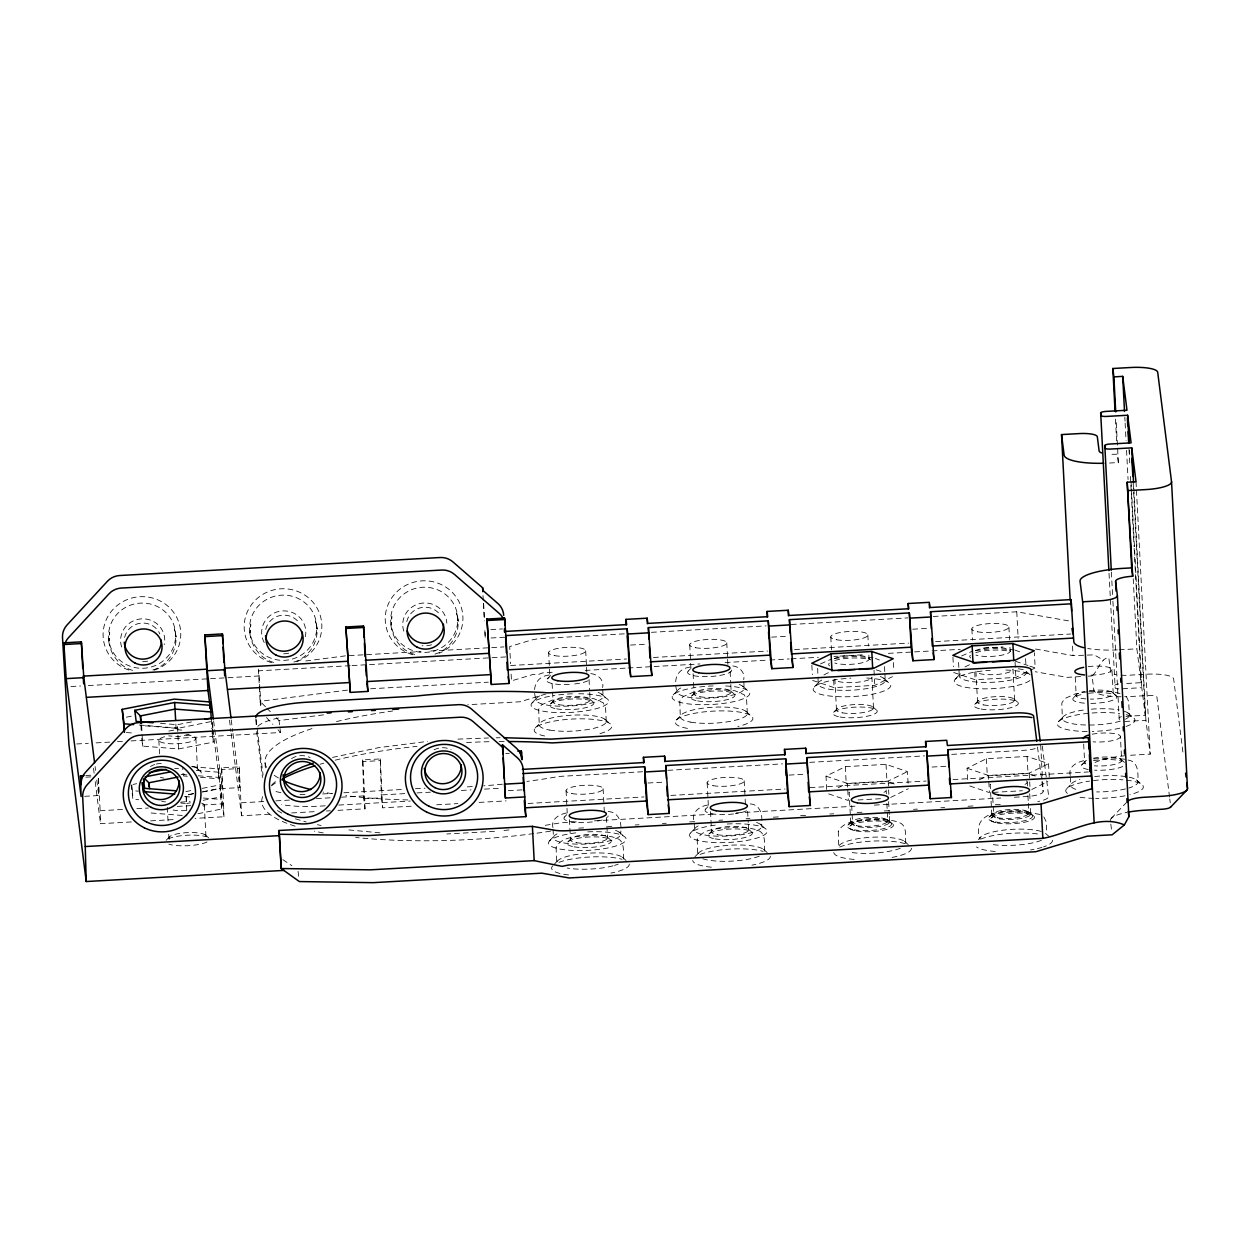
<?xml version="1.0" encoding="UTF-8"?>
<svg xmlns="http://www.w3.org/2000/svg" width="1250" height="1250" viewBox="0 0 1250 1250"><rect width="100%" height="100%" fill="white"/><g stroke="black" fill="none" stroke-linecap="round" stroke-linejoin="round"><path stroke-width="0.75" stroke-dasharray="5 3.75" d="M817.672 668.297L818.219 684.078M1121.047 696.75A35.328 8.406 -3 0 1 1093.875 690.141L1092.078 675.938C1097.656 671.625 1100.875 657.531 1108.828 657.812L1110.625 672.016A17.672 4.203 -3 0 0 1116.156 674.688M166.141 840.312L169.391 836.906M547.141 679.047L550.391 675.641A18.547 4.406 -3 0 0 549.906 676.812L548.656 652.828M532.078 702.922L536.953 697.812M550.297 704.125L553.562 700.734M535.234 728L540.125 722.891M688.203 671.109L690.375 668.844M673.141 694.984L678.031 689.891M564.562 817L566.734 814.734M549.5 840.875L554.391 835.766M691.375 696.203L694.641 692.797M676.312 720.062L681.203 714.969M567.734 842.078L570.984 838.688M553.891 864.672L557.547 860.844M814.219 687.047L819.109 681.953M705.641 809.062L707.812 806.797M690.578 832.938L695.453 827.844M708.812 834.156L712.062 830.75M694.969 856.75L698.625 852.922M833.703 712.25L836.953 708.859M955.297 679.125L960.172 674.016M847.953 825.125L851.219 821.719M849.875 826.219L853.141 822.812M974.781 704.328L978.031 700.922M1073.422 697.875L1076.672 694.469M1058.359 721.75L1063.234 716.641M989.031 817.188L992.297 813.797M990.953 818.281L994.203 814.891M978.328 839.609L980.781 837.062M1081.875 764.766L1085.125 761.359M1066.812 788.625L1071.688 783.531M1111.281 818.344L1126.312 802.641M820.516 663.906L831.156 659.188M961.594 655.969L972.234 651.25M823.922 674.891L830.359 671.719M812.656 680.438L834.078 687.641L874.797 685.359L892.5 676.641M964.984 666.953L971.422 663.781M953.734 672.5L975.141 679.719L1015.875 677.422L1028.75 671.094M1030.359 670.297L1035.172 667.922L1034.391 652.688M826.719 789.5L826.016 776.172L845.328 766.656L886.047 764.375L907.469 771.594L908.172 784.922M838.172 787.75L846.219 783.797L886.938 781.5L895.875 784.516M826.016 776.172L847.438 783.391L888.172 781.094L907.469 771.594M890.672 797.438L908.359 788.719M967.688 779.656L967.094 768.234L986.406 758.734L1027.125 756.438L1048.547 763.656L1049.234 776.984M979.25 779.828L987.297 775.859L1028.016 773.578L1036.938 776.578M967.094 768.234L988.516 775.453L1029.234 773.156L1048.547 763.656M1031.734 789.5L1047.828 781.578M152.812 669.984C167.906 665.594 178.328 649.328 175.594 633.797A33.562 32.594 -7.2 0 0 123.875 608.422A33.562 32.594 -7.2 0 0 126.797 664.812A33.562 32.594 -7.2 0 0 175.594 633.797M293.891 662.047C308.984 657.672 319.391 641.406 316.672 625.859A33.562 32.594 -7.2 0 0 264.938 600.484A33.562 32.594 -7.2 0 0 267.875 656.875A33.562 32.594 -7.2 0 0 316.672 625.859M434.969 654.109C450.063 649.734 460.469 633.469 457.75 617.922A33.562 32.594 -7.2 0 0 406.016 592.562A33.562 32.594 -7.2 0 0 408.953 648.953A33.562 32.594 -7.2 0 0 457.75 617.922M549.016 675.047C535.859 676.672 532.031 687.781 536.078 699.938M690.094 667.109C676.938 668.734 673.109 679.844 677.141 692M566.438 813C559.5 814.281 550.547 819.125 552.969 827.609M707.516 805.062C699.688 806.266 690.969 812.297 694.125 821.391M545.859 694.016L520.188 701.766L467.828 704.719M332.562 757.406L378.781 747.641L427.453 741.406M834.375 658.516L852.594 656.375L872.937 657.75M975.438 650.578L993.656 648.453L1014.016 649.828M126.375 717.172L131.938 716.078M160.547 723.375L177.438 724.703L192.016 721.844M168.844 731.078L176.141 729.656L181.812 730.094M189.25 734.5L178.297 736.656L168.688 735.891M141.734 738.391L142.703 746.109L178.578 748.953L213.25 742.156L212.562 729.062M132.969 784.422L136.672 783.703M185.875 791.594L191.359 790.516M202.297 788.359L220.531 784.781L223.938 816.75L195.016 818.375M193.609 793.531L186.312 794.969L186.75 803.531L180.984 803.078M202.719 791.75L220.969 788.156M193.266 793.844L185.969 795.281L186.734 810.234M202.375 792.062L220.625 788.469L220.531 784.781M186.75 803.531L190.406 802.828M203.172 800.313L221.406 796.734M197.984 813.688L221.688 809.031L220.625 788.469M545.25 825.328L561.422 822.703L576.969 821.828M1087.188 691.812L1075.297 693.875L1064.656 698.594L1061.812 702.984L1062.359 718.766M1093.812 758.938L1112.75 757.938L1125.531 759.328M305.797 660.953L345.688 655.828L420.937 651.594M347.469 690.094L260.094 701.312L261 708.562M276.312 717.812L279.016 720.578L324.781 714.688M494.438 831.328L446.844 833.969M504 830.438L511.656 829.734M1089.016 691.578L1111.25 691.516L1122.562 694.078M1109.531 463.031L1118.344 462.547L1116.109 419.703M490.828 629.562L502.469 628.922M491.062 637.984L504.641 637.219M624.266 633.844L542.656 638.438A17.672 4.203 -3 0 0 530.328 640.359L509.688 646.594L510.578 663.734M651.469 632.312L766.109 625.875M791.359 624.453L907.953 617.891M933.203 616.469L1016.766 611.781L1071.25 621.344M430.578 651.047L503.891 646.922M630.578 645.062L645.969 644.203M771.656 637.141L788.969 636.156M912.734 629.203L930.047 628.234M350.141 665.672L258.781 670.812L259.938 689.297M352.094 665.562L367.641 664.688M369.594 664.578L490.109 657.812M492.062 657.703L505.656 656.938M70.891 686.531L80.594 685.984M88.344 685.547L208.609 678.781M210.562 678.672L259.047 675.953M510.641 665.5L626.516 658.984M653.484 657.469L767.594 651.047M794.547 649.531L908.656 643.109M935.625 641.594L1070.906 634M552.203 672.266L542.703 672.906L537.797 674.703L533.375 674.359L511.469 680.875L510.969 671.344M585.234 670.406L626.047 668.109M627.984 668L699.875 663.953M725.141 662.547L767.891 660.141M769.828 660.031L789.266 658.938M791.203 658.828L818.406 657.297M833.953 656.422L837.844 656.203M839.781 656.094L865.047 654.672M888.359 653.359L960.25 649.328M983.562 648.016L1003 646.922M370.625 688.781L488.312 682.172M1119.234 649.797L1136.875 648.812L1141.156 682.672L1125.766 683.531M1035.453 649.016L1073.031 655.609L1094.141 654.844L1103.547 660.156M1080.578 676.578L1067.141 677.344L1035.203 671.734M1088.25 676.156L1092.078 675.938M76.672 743.969L88.312 743.312M96.078 742.875L109.672 742.109M117.438 741.672L123.266 741.344M131.031 740.922L280.516 732.516L279.016 720.578M1126.031 716.359L1145.266 715.281L1141.781 687.688L1120.625 688.875A5.297 1.266 -3 0 1 1115.172 687.922L1108.984 572.547M85.797 775.5L92.859 775.094M239.219 766.875L239.797 787.594L222.172 788.594L221.578 767.859L239.219 766.875L241.578 815.766L272.438 814.031M338.016 810.344L365.016 808.828L363.75 798.797L362.656 759.922L380.297 758.938L382.656 807.828L411.578 806.203M85.875 777.172L91.219 776.875M221.578 767.859L221.797 769.531L239.422 768.547M362.656 759.922L362.875 761.594L380.5 760.609M505.719 753.562L509.297 753.375M1124.75 721.484L1145.906 720.297L1150.188 754.156L1132.547 755.141A44.156 10.5 -3 0 0 1128.719 755.406M84.625 796.312L98.719 795.531L98.141 774.797M642.594 771.75L559.016 776.438A198.734 47.281 -3 0 1 526.906 781.422M667.875 770.328L782.562 763.875M809.781 762.344L924.469 755.891M951.688 754.375L1023.609 750.328A17.672 4.203 -3 0 0 1038.609 747.375M322.625 793.938L332.297 793.406M343.906 792.75L403.859 789.375M415.469 788.719L425.125 788.188M131.359 821.953L100.5 823.703L100.141 810.734L123.281 809.438M136.781 808.687L148.359 808.031M177.281 806.406L190.781 805.641M202.359 805L223.578 803.797L221.797 769.531M241.219 802.812L264.359 801.516M275.922 800.859L289.438 800.094M316.438 798.578L331.859 797.719M341.5 797.172L364.656 795.875L362.875 761.594M382.281 794.875L405.438 793.578M417 792.922L430.5 792.172M461.359 790.438L471.016 789.891M484.516 789.125L501.875 788.156M363.75 798.797L381.375 797.797L382.656 807.828M508.344 790.656L522.453 789.875M648 783.016L663.391 782.156M789.078 775.094L804.469 774.219M932.078 767.047L947.469 766.188M325.188 805.828L319.391 806.156A53 12.609 -3 0 1 281.516 804.594M338.734 805.062L410.281 801.047M150.641 820.875L175.719 819.469M291.719 812.938L316.797 811.531M326.438 811L330.297 810.781M436.656 804.797L457.875 803.609M479.094 802.406L506.094 800.891M528.062 803.453L643.938 796.938M670.906 795.422L785.016 789M810.047 787.594L926.094 781.062M953.047 779.547L1088.328 771.953M858.031 799.969L881.297 798.672M993.281 792.375L1022.375 790.734M594.469 820.844L714.984 814.078M736.375 812.875L856.891 806.094M874.391 805.109L1000.75 798M1014.344 797.25L1026.016 796.594A17.672 4.203 -3 0 0 1043.125 791.422L1042.422 777.922M578.688 828.156L584.531 827.828M607.891 826.516L611.781 826.297M635.141 824.984L639.031 824.766M662.391 823.453L666.297 823.234M689.656 821.922L695.484 821.594M718.859 820.281L722.75 820.062M746.109 818.734L750 818.516M773.359 817.203L779.203 816.875M800.609 815.672L806.453 815.344M829.813 814.031L833.719 813.812M857.078 812.5L862.906 812.172M884.328 810.969L890.172 810.641M913.531 809.328L917.422 809.109M940.781 807.797L944.672 807.578M968.031 806.266L973.875 805.937M995.297 804.734L1001.141 804.406M457.938 739.125L488.453 737.969M496.172 737.812L500.047 737.734M380 832.844L345.344 829.609M139.422 725.031L177.859 728.078L178.031 731.516M126.406 732.531L134.094 733.141M192.094 766.75L218.531 768.859L221.688 809.031M196.297 770.438L218.953 772.234M186.875 774.875L183.094 774.578L182.734 767.719M198.203 775.781L218.969 777.422L218.531 768.859M187.297 776.281L183.531 775.969L183.297 772.688M200.516 777.328L219.406 778.828M131.797 785.281L132.484 790.703L138.25 791.156M184.594 796.531L192.141 797.141M203.484 798.031L220.469 799.375M131.109 784.797L132.938 799.266L138.703 799.734M161.766 801.562L165.609 801.859M151.156 813L187.031 815.844M1018.297 668.766L1023.938 669.75A33.562 7.984 -3 0 0 1021.312 668.656M317.375 824.703L321.078 825.5M590.797 673.609C597.859 674.344 604.297 679.859 602.641 687.594M608.219 811.562C619.953 812.141 622.172 824.469 620.516 834.125M295.391 818.812L306.328 822.031M1015 650.094L1020.516 652.109M875.422 658.469L879.453 660.047M1128.016 760.047C1138.641 761.375 1138.297 773.719 1137.812 781.875M732.844 665.953C739.672 666.719 745.203 672.469 743.719 679.672M1040.094 814.5C1021.187 810.516 968.828 804.297 979.891 839.172A33.562 7.984 -3 0 1 1003.75 830.109A33.562 7.984 -3 0 1 1041.906 831.688M750.281 803.906C761.641 804.734 762.75 817.156 761.578 826.188M1015.547 661.312L1028.047 665.516M1029.828 666.109L1035.172 667.922M876.25 669.844L881.609 671.641M969.781 785.969L989.406 792.594L988.812 781.156M828.703 793.906L848.328 800.516L847.734 789.094M414.734 654.5C400.359 650.453 390.859 636.375 390.734 621.688M273.672 662.438C259.297 658.375 249.781 644.297 249.656 629.625M132.594 670.375C118.219 666.312 108.703 652.234 108.578 637.562M282.844 859.656L291.844 865.641M1112.453 692.469L1116 695.484M1127.969 713L1133.297 717.531M1030.234 674.906L1024.906 670.375A33.562 7.984 -3 0 1 989.422 682.375A33.562 7.984 -3 0 1 963.281 671.922M1120.891 759.344L1124.453 762.359M1136.422 779.891L1141.75 784.422M1013.797 698.906L1017.359 701.922M868.312 657.766L870.688 659.781M883.828 678.312L889.172 682.844M1029.984 812.875L1033.531 815.891M1028.062 811.781L1031.625 814.797M1045.5 833.422L1049.5 836.812M872.719 706.844L876.281 709.859M742.75 686.25L748.094 690.766M888.906 820.813L892.469 823.828M886.984 819.719L890.547 822.734M730.406 690.781L733.969 693.797M904.422 841.344L909.766 845.875M745.922 711.328L751.266 715.859M760.188 824.203L765.516 828.719M601.688 694.172L607.016 698.703M747.828 828.734L751.391 831.75M589.328 698.719L592.891 701.734M763.359 849.281L768.688 853.813M604.844 719.266L610.188 723.781M619.109 832.125L624.453 836.656M606.75 836.672L610.312 839.688M622.281 857.219L627.609 861.734M196.719 768L200.266 771.031M205.156 834.891L208.719 837.906M265.5 706.812L260.094 701.312L258.406 668.953M266.844 708.188L270.906 712.312M266.547 717.609L272.891 724.375M277.984 729.797L280.516 732.516M1126.297 696.484L1128.656 701.281L1129.375 715M1043.828 816.891L1046.188 821.703L1046.812 833.687M1182.891 752.016L1173.656 679A26.5 6.297 -3 0 0 1146.422 674.219L1128.781 675.219A17.672 4.203 -3 0 1 1119.891 675.141M1169.547 797.047L1156.922 697.125A8.828 2.094 -3 0 0 1147.844 695.531L1130.203 696.531A35.328 8.406 -3 0 1 1124.672 696.734M1169.781 798.969L1170.266 802.812M1118.344 462.547L1117.281 454.172A17.672 4.203 -3 0 1 1108.391 454.109M1112.906 601.266L1119.297 720.531A5.297 1.266 -3 0 0 1122.078 721.469M1110.812 824.125L1111.703 831.234M1042.344 746.094L1048.672 796.25A22.969 5.469 -3 0 1 1037.812 801.609M1037.516 747.031L1041.656 779.844M1041.906 781.766L1043.125 791.422M298.062 871.328L298.922 878.156M256.062 719.625L263.062 775.047M256.688 731.609L262.484 777.484M231.25 719.953L232.719 731.547M232.969 733.484L239.797 787.594M229.5 720.125L230.938 731.594M231.188 733.516L241.578 815.766M213.625 720.953L222.172 788.594M212.969 729.844L218.969 777.422M212.016 732.5L213.25 742.156M95.062 766.531L95.547 770.406M96.766 780.062L98.719 795.531M93.5 768.219L94.219 773.969M95.188 781.609L100.5 823.703M260.062 691.203L261.203 708.375M1136.016 481.719L1150.188 754.156M1133.859 488.719L1145.906 720.297M1133.219 483.703L1145.266 715.281M1129.438 450.281L1129.641 454.172M1131.047 481.406L1131.359 487.25M1131.453 489.203L1141.781 687.688M1129 449.156L1129.719 462.781M1130.422 476.391L1132.547 517.266M1132.641 519.203L1134.062 546.453M1134.172 548.391L1141.156 682.672M1124.828 417.234L1125.031 421.125M1125.125 423.078L1126.047 440.594M1126.547 450.312L1128.062 479.516M1133.234 578.75L1136.875 648.812M1115.469 419.125L1116.578 440.547M1092.172 734.219A18.547 4.406 -3 0 1 1120.422 736.453L1121.672 760.453A18.547 4.406 -3 0 1 1094.375 765.812M1111.391 572.062L1112.797 599.312M1088.125 666.641A18.547 4.406 -3 0 1 1111.969 669.578L1113.219 693.562A18.547 4.406 -3 0 1 1090.453 699.109M1083.672 744.078L1084.641 762.531M1075.234 677.188L1076.188 695.641M1072.531 646.094L1073.031 655.609M1070.266 775.375C1067.656 765.453 1079.297 761.156 1086.953 760.094A18.547 4.406 -3 0 0 1087.391 764.578M1070.359 777.078L1070.812 785.641M1040.719 745.156L1042.312 776M1025.594 658.672L1025.859 663.812M1029.234 773.156L1029.938 786.484M1029.703 793.672L1030.078 801.062M1030.469 808.438L1030.75 813.969M1027.125 756.438L1028.016 773.578M1027.234 782.047L1027.438 785.891M1027.938 795.531L1028.234 801.312M1028.328 803.25L1028.828 812.875M1016.766 611.781L1018.141 638.422M1015.078 662.203L1015.875 677.422M1014.578 700.016L1012.969 669.172A18.547 4.406 -3 0 1 997.422 674.422A18.547 4.406 -3 0 1 976.719 672.359M1008.906 626.953L1009.578 639.875M1009.969 647.25L1010.156 650.938M992.766 797.609L993.719 816.062M991.797 814.969L990.203 784.125A18.547 4.406 -3 0 0 992.953 786.172M988.516 775.453L988.719 779.266M986.406 758.734L987.297 775.859M975.938 671.25L977.547 702.094M974.75 672.094L975.141 679.719M971.875 629.031L972.453 640.109M958.578 662.438L958.844 667.578M958.938 669.281L959.297 676.141M952.938 657.266L953.438 666.781M893.406 662.531L893.812 670.141M884.516 666.594L884.781 671.734M884.875 673.453L885.234 680.297M888.172 781.094L888.859 794.422M888.625 801.609L889.297 814.531M889.391 816.375L889.688 821.906M886.047 764.375L886.938 781.5M886.156 789.969L886.359 793.828M886.859 803.469L887.766 820.813M874 670.125L874.797 685.359M873.5 707.938L871.891 677.094A18.547 4.406 -3 0 1 853.938 682.531A18.547 4.406 -3 0 1 834.859 679.188L836.469 710.031M867.844 634.891L868.406 645.953M868.891 655.188L869.078 658.875M851.688 805.531L852.641 823.984M850.734 822.891L849.125 792.047A18.547 4.406 -3 0 0 851.875 794.109M847.438 783.391L847.641 787.188M845.328 766.656L846.219 783.797M833.672 680.031L834.078 687.641M830.797 636.969L831.469 649.891M811.859 665.203L812.359 674.719M747.328 713.312L746.609 699.609L744.25 694.812L735.031 690.766L714.688 689.391L693.25 692.203L682.609 696.922L679.766 701.312L680.312 717.078M743.797 681.375L744.156 688.234M747.641 811.391L748.219 822.453M748.312 824.297L748.609 829.844M744.188 780.766L745.047 797.375M745.156 799.219L745.438 804.75M730.125 671.594L730.703 682.656M730.797 684.5L731.172 691.891M726.766 642.812L727.531 657.578M727.625 659.422L728.016 666.797M710.516 811.625L711.578 831.922M707.156 782.844L708.406 806.844M693.094 673.672L694.141 693.969M689.734 644.891L690.594 661.5M690.688 663.344L690.984 668.891M694.219 823.109L694.578 829.953M606.25 721.25L605.547 707.547L603.172 702.734L593.953 698.703L573.609 697.328L552.188 700.125L541.531 704.859L538.688 709.234L539.234 725.016M602.734 689.312L603.078 696.172M606.469 817.469L607.531 837.766M603.109 788.703L603.984 805.312M604.078 807.156L604.359 812.688M589.047 679.516L589.625 690.594M589.719 692.438L590.109 699.812M585.688 650.75L586.453 665.516M586.547 667.359L586.938 674.734M569.438 819.562L570.5 839.859M566.078 790.781L567.234 812.922M552.109 683.453L553.078 701.906M553.062 829.328L553.5 837.891M483.641 603.625L484.422 618.641M483.016 595.547L483.312 601.375M483.422 603.328L484.328 620.828M484.828 630.547L485.234 638.312L485.047 631.578M265.078 762.906L265.484 770.516M255.922 719.422L256.266 726.281M212.875 728.125L212.516 721.281L177.516 728.391L141.641 725.547L142.703 746.109M212.469 727.203L212.094 717.891M211.344 719.406L211.828 728.75M204.328 805.156L205.938 836M195.875 738.266L197.484 769.109M178.578 748.953L177.438 724.703M175.859 724.047L176.141 729.656M167.297 807.234L168.094 822.656M168.703 834.219L168.906 838.078M158.844 740.344L159.547 753.844M140.906 725.25L141.297 732.719M132.484 790.703L132.938 799.266M98.453 778.375L100.141 810.734M380.297 758.938L381.375 797.797M364.656 795.875L365.016 808.828M223.578 803.797L223.938 816.75M1110.359 820.578A35.328 8.406 -3 0 1 1127.078 812.344M197.906 769.891A22.078 5.25 -3 0 1 198.562 775.109M164.031 778.141A22.078 5.25 -3 0 1 160.391 777.266M174.672 768.641A22.078 5.25 -3 0 1 178.484 768.344M207.016 842A22.078 5.25 -3 0 1 168.844 844.141M168.172 838.922A22.078 5.25 -3 0 1 206.359 836.781M587.797 831.859A38.859 9.25 -3 0 1 622.469 843.328A38.859 9.25 -3 0 1 557.938 848.641A38.859 9.25 -3 0 1 576.109 832.828M727.188 824.016A38.859 9.25 -3 0 1 764 835.125A38.859 9.25 -3 0 1 699.375 840.797A38.859 9.25 -3 0 1 717.188 824.891M687.484 728.391A38.859 9.25 -3 0 1 687.266 714.969A38.859 9.25 -3 0 1 743.516 712.859A38.859 9.25 -3 0 1 737.828 726.5M544.625 735.984A38.859 9.25 -3 0 1 547.438 722.562A38.859 9.25 -3 0 1 602.984 720.922A38.859 9.25 -3 0 1 596.75 734.438M578.766 693.75A38.859 9.25 -3 0 1 603.016 706.375A38.859 9.25 -3 0 1 540.422 710.672A38.859 9.25 -3 0 1 554.859 695.391M558.688 694.875A38.859 9.25 -3 0 1 575.453 693.75M725.641 685.969A38.859 9.25 -3 0 1 741.797 699.359A38.859 9.25 -3 0 1 680.219 702.422A38.859 9.25 -3 0 1 695.938 687.453M699.75 686.938A38.859 9.25 -3 0 1 713.141 685.906M866.719 678.047A38.859 9.25 -3 0 1 879.781 692.422A38.859 9.25 -3 0 1 816.453 692.797A38.859 9.25 -3 0 1 850.828 678.125M1029.922 680.484A38.859 9.25 -3 0 1 985.812 688.844A38.859 9.25 -3 0 1 954.312 680.766A38.859 9.25 -3 0 1 990.234 670.297M1005.875 670.031A38.859 9.25 -3 0 1 1029.125 674.203M1052.453 840.25A38.859 9.25 -3 0 1 1043.594 846.859M1041.922 847.391A38.859 9.25 -3 0 1 1037.406 848.594M1034.062 849.312A38.859 9.25 -3 0 1 1030.516 849.953M995.281 851.484A38.859 9.25 -3 0 1 976.5 846.922M980.75 839.141A38.859 9.25 -3 0 1 1040.281 834.391M911.391 848.188A38.859 9.25 -3 0 1 889.438 857.875M854.203 859.422A38.859 9.25 -3 0 1 833.797 852.547M839.688 847.062A38.859 9.25 -3 0 1 905.609 843.875M770.312 856.109A38.859 9.25 -3 0 1 751.922 865.172M711.375 867.203A38.859 9.25 -3 0 1 692.719 860.469M700.031 854.422A38.859 9.25 -3 0 1 763.141 851.375M629.234 864.047A38.859 9.25 -3 0 1 610.844 873.094M568.578 874.953A38.859 9.25 -3 0 1 552.672 865.953M558.953 862.359A38.859 9.25 -3 0 1 622.062 859.312M1126.438 780.188A38.859 9.25 -3 0 1 1129.906 794.672M1124.984 795.781A38.859 9.25 -3 0 1 1095.656 798.359M1093.703 798.328A38.859 9.25 -3 0 1 1077.969 796.953M1067.406 793.391A38.859 9.25 -3 0 1 1089.594 781.094M1093.422 780.578A38.859 9.25 -3 0 1 1122.969 779.844M1126.203 714.688A38.859 9.25 -3 0 1 1126.062 726.438M1119.875 728.172A38.859 9.25 -3 0 1 1092.219 731.422M1087.219 731.469A38.859 9.25 -3 0 1 1061.031 719.781A38.859 9.25 -3 0 1 1119.641 713.5M550.578 831.141A204.031 48.547 -3 0 1 535.672 833.344M533.781 833.594A204.031 48.547 -3 0 1 355.656 837.484M323.266 832.938A204.031 48.547 -3 0 1 314.359 831.172M295.125 826.172A204.031 48.547 -3 0 1 262.766 796.266M271.469 785.844A204.031 48.547 -3 0 1 277.906 781.391M320.109 764.234A204.031 48.547 -3 0 1 323.766 763.188M335.203 760.188A204.031 48.547 -3 0 1 416.984 746.328M466.531 742.5A204.031 48.547 -3 0 1 491.531 741.672M499.156 741.562A204.031 48.547 -3 0 1 504.828 741.531M885.672 791.141A18.547 4.406 -3 0 1 883.953 792.312M1026.453 780.938A18.547 4.406 -3 0 1 1025.031 784.375M1114.859 685.406A5.297 1.266 -3 0 1 1118.625 683.984M1117.328 649.891A44.156 10.5 -3 0 1 1087.688 648.484M1095.031 762.516A44.156 10.5 -3 0 1 1126.812 755.562M1118.984 718.016A5.297 1.266 -3 0 1 1121.484 716.781M1120.422 736.453A18.547 4.406 -3 0 1 1093.125 741.828M1111.969 669.578A18.547 4.406 -3 0 1 1089.203 675.125M502.391 784.203A198.734 47.281 -3 0 1 483.609 785.812M472.328 786.578A198.734 47.281 -3 0 1 464.781 787M305.016 794.5A53 12.609 -3 0 1 299.328 794.375M280.891 792.594A53 12.609 -3 0 1 273.672 790.938M186.141 734.984A18.547 4.406 -3 0 1 191.906 741.328A18.547 4.406 -3 0 1 163.531 742.922A18.547 4.406 -3 0 1 167.625 736.031M201.578 803.094A18.547 4.406 -3 0 1 202.125 807.484M186.375 810.578A18.547 4.406 -3 0 1 173.109 810.031M180.484 802.219A18.547 4.406 -3 0 1 190.078 801.688M184.297 774.125A18.547 4.406 -3 0 1 181.125 774.422M191.672 766.312A18.547 4.406 -3 0 1 197 770.281M169.672 839.172A18.547 4.406 -3 0 1 186.859 832.641A18.547 4.406 -3 0 1 205.453 837.156M124.641 637.453A18.547 18.016 -7.2 0 1 159.859 633.984M150.453 766.516A18.547 18.016 -7.2 0 1 154.828 764.469M156.375 764.031A18.547 18.016 -7.2 0 1 164.406 763.922M121.672 647.016A22.078 21.438 -7.2 0 1 141.562 618.859A22.078 21.438 -7.2 0 1 164.25 644.625M147.594 661.156A22.078 21.438 -7.2 0 1 139.938 661.578M431.594 644.781A22.078 21.438 -7.2 0 1 422.078 645.719M403.812 631.156A22.078 21.438 -7.2 0 1 420.844 603.344A22.078 21.438 -7.2 0 1 446.859 623.172M264.234 642.516A22.078 21.438 -7.2 0 1 280.703 611.109A22.078 21.438 -7.2 0 1 305.328 636.688M288.672 653.219A22.078 21.438 -7.2 0 1 281.016 653.641M265.719 629.531A18.547 18.016 -7.2 0 1 299.422 623.281M291.531 758.578A18.547 18.016 -7.2 0 1 310.047 757.531M433.984 749.844A18.547 18.016 -7.2 0 1 451.109 749.609M406.797 621.594A18.547 18.016 -7.2 0 1 440.484 615.344M128.891 670.078A38.859 37.734 -7.2 0 1 110.953 611.859A38.859 37.734 -7.2 0 1 173.594 612.328A38.859 37.734 -7.2 0 1 153.859 670.266M271.594 662.656A38.859 37.734 -7.2 0 1 251.359 604.828A38.859 37.734 -7.2 0 1 314.344 603.953A38.859 37.734 -7.2 0 1 294.938 662.328M412.656 654.734A38.859 37.734 -7.2 0 1 391.781 597.797A38.859 37.734 -7.2 0 1 454.031 594.297A38.859 37.734 -7.2 0 1 439.188 653.234M588.016 680.75A22.078 5.25 -3 0 1 571.172 684.297M569.266 684.422A22.078 5.25 -3 0 1 549.172 677.656M602.078 819.969A22.078 5.25 -3 0 1 597.625 821.062M592.375 821.891A22.078 5.25 -3 0 1 568.938 821.328A22.078 5.25 -3 0 1 566.609 815.609M608.062 815.922A22.078 5.25 -3 0 1 607.484 817.313M746.516 810.766A22.078 5.25 -3 0 1 735.25 813.719M733.438 813.953A22.078 5.25 -3 0 1 710.016 813.391A22.078 5.25 -3 0 1 707.688 807.687M970.703 657.953A22.078 5.25 -3 0 1 970.359 655.25M975.766 652.594A22.078 5.25 -3 0 1 1010.578 651.719M829.625 665.891A22.078 5.25 -3 0 1 829.281 663.188M834.688 660.516A22.078 5.25 -3 0 1 869.5 659.656M731.719 670.031A22.078 5.25 -3 0 1 704.609 676.641A22.078 5.25 -3 0 1 690.25 669.734M1122.75 766.453A22.078 5.25 -3 0 1 1094.609 770.172M1088.219 769.484A22.078 5.25 -3 0 1 1087.281 762.094M1093.406 760.703A22.078 5.25 -3 0 1 1122.094 761.234M1088.547 693.297A22.078 5.25 -3 0 1 1116.922 696.797A22.078 5.25 -3 0 1 1089.812 703.391M1084.438 703.172A22.078 5.25 -3 0 1 1083.297 694.125M834.25 658.625A18.547 4.406 -3 0 1 862.047 655.875A18.547 4.406 -3 0 1 862.891 662.609A18.547 4.406 -3 0 1 834.812 663.016M975.328 650.688A18.547 4.406 -3 0 1 1003.125 647.953A18.547 4.406 -3 0 1 1003.969 654.672A18.547 4.406 -3 0 1 975.891 655.078M1093.422 758.203A18.547 4.406 -3 0 1 1121.672 760.453M1089.375 690.625A18.547 4.406 -3 0 1 1113.219 693.562M1085.922 698.922A18.547 4.406 -3 0 1 1084.969 691.328M618.203 864.094A33.562 7.984 -3 0 1 614.578 865.375M613.031 865.812A33.562 7.984 -3 0 1 567.188 868.031M615.516 830.406A33.562 7.984 -3 0 1 588.016 843.953A33.562 7.984 -3 0 1 557.484 833.672M759.281 856.172A33.562 7.984 -3 0 1 702.734 858.75M756.594 822.469A33.562 7.984 -3 0 1 729.078 836.016A33.562 7.984 -3 0 1 698.562 825.734M900.344 848.234A33.562 7.984 -3 0 1 849.344 852.172M1041.422 840.297A33.562 7.984 -3 0 1 990.422 844.234M880.234 676.578A33.562 7.984 -3 0 1 852.734 690.125A33.562 7.984 -3 0 1 822.203 679.844M739.172 684.516A33.562 7.984 -3 0 1 711.656 698.062A33.562 7.984 -3 0 1 681.141 687.781M598.094 692.453A33.562 7.984 -3 0 1 570.578 706A33.562 7.984 -3 0 1 540.062 695.719M1129.328 777.219A33.562 7.984 -3 0 1 1128.719 788.047M1125.5 788.922A33.562 7.984 -3 0 1 1096.609 791.922M1075.797 789.359A33.562 7.984 -3 0 1 1079.906 779.484M1094.672 776.578A33.562 7.984 -3 0 1 1127.297 776.812M1124.375 711.281A33.562 7.984 -3 0 1 1125.375 719.219M1120.266 721.156A33.562 7.984 -3 0 1 1067.344 722.484A33.562 7.984 -3 0 1 1086.219 709.688M1091.375 709.172A33.562 7.984 -3 0 1 1118.844 709.922M407.812 799.922A198.734 47.281 -3 0 1 345.828 795.641M332.234 793.703A198.734 47.281 -3 0 1 323.094 792.094M278.422 777.938A198.734 47.281 -3 0 1 273.953 775.109M266.594 767.406A198.734 47.281 -3 0 1 313.781 728M336.469 721.594A198.734 47.281 -3 0 1 392.656 711M257.844 726.359A53 12.609 -3 0 1 281.531 717.359M281.812 813.078A201.328 47.906 -3 0 1 274.734 808.594M271.75 785.016A201.328 47.906 -3 0 1 277.344 780.016M109.219 638.234L109 640.906L109.703 632.406L109.219 638.234M250.281 630.312L250.078 632.969L250.781 624.484L250.281 630.312M391.359 622.375L391.156 625.031L391.859 616.547L391.359 622.375M556.109 847.188L556.672 862.969A33.562 7.984 -3 0 1 589.172 853.141A33.562 7.984 -3 0 1 623.688 859.203C622.812 852.188 625.531 841.406 616.875 838.297C608.641 835.266 599.703 835.172 591.031 835.281C579.594 837 562.453 835.234 556.109 847.188M697.188 839.266L697.75 855.031A33.562 7.984 -3 0 1 730.25 845.219A33.562 7.984 -3 0 1 764.75 851.266C763.875 844.266 766.594 833.469 757.953 830.359C749.703 827.328 740.781 827.234 732.109 827.344C720.672 829.078 703.531 827.312 697.188 839.266M838.266 831.328L838.812 847.109A33.562 7.984 -3 0 1 871.312 837.281A33.562 7.984 -3 0 1 905.828 843.344C904.953 836.328 907.672 825.547 899.016 822.422C890.781 819.391 881.859 819.297 873.188 819.422C861.75 821.141 844.609 819.375 838.266 831.328M457.266 616.156L456.578 612.906L458.172 621.266L457.266 616.156M316.188 624.094L315.516 620.844L317.094 629.203L316.188 624.094M175.109 632.016L174.438 628.766L176.016 637.141L175.109 632.016M854.297 829.859A22.078 5.25 -3 0 0 890.891 825.438A22.078 5.25 -3 0 0 863.078 820.547A22.078 5.25 -3 0 0 854.297 829.859M995.375 821.922A22.078 5.25 -3 0 0 1031.953 817.5A22.078 5.25 -3 0 0 1004.156 812.625A22.078 5.25 -3 0 0 995.375 821.922M840.047 716.984A22.078 5.25 -3 0 0 876.625 712.562A22.078 5.25 -3 0 0 848.828 707.688A22.078 5.25 -3 0 0 840.047 716.984M981.125 709.047A22.078 5.25 -3 0 0 1017.703 704.641A22.078 5.25 -3 0 0 989.891 699.75A22.078 5.25 -3 0 0 981.125 709.047M856.547 825.688A18.547 4.406 -3 0 0 887.266 821.984A18.547 4.406 -3 0 0 863.922 817.891A18.547 4.406 -3 0 0 856.547 825.688M571.891 793.578A18.547 4.406 -3 0 0 602.625 789.875A18.547 4.406 -3 0 0 579.266 785.766A18.547 4.406 -3 0 0 571.891 793.578M712.969 785.656A18.547 4.406 -3 0 0 743.703 781.938A18.547 4.406 -3 0 0 720.344 777.844A18.547 4.406 -3 0 0 712.969 785.656M554.469 655.625A18.547 4.406 -3 0 0 585.203 651.922A18.547 4.406 -3 0 0 561.844 647.812A18.547 4.406 -3 0 0 554.469 655.625M695.547 647.703A18.547 4.406 -3 0 0 726.281 643.984A18.547 4.406 -3 0 0 702.922 639.891A18.547 4.406 -3 0 0 695.547 647.703M836.625 639.766A18.547 4.406 -3 0 0 867.344 636.062A18.547 4.406 -3 0 0 843.984 631.953A18.547 4.406 -3 0 0 836.625 639.766M977.688 631.828A18.547 4.406 -3 0 0 1008.422 628.125A18.547 4.406 -3 0 0 985.063 624.016A18.547 4.406 -3 0 0 977.688 631.828M574.078 846.812A22.078 5.25 -3 0 0 610.656 842.391A22.078 5.25 -3 0 0 582.844 837.516A22.078 5.25 -3 0 0 574.078 846.812M715.156 838.875A22.078 5.25 -3 0 0 751.734 834.469A22.078 5.25 -3 0 0 723.922 829.578A22.078 5.25 -3 0 0 715.156 838.875M856.219 830.953A22.078 5.25 -3 0 0 892.812 826.531A22.078 5.25 -3 0 0 865 821.656A22.078 5.25 -3 0 0 856.219 830.953M997.297 823.016A22.078 5.25 -3 0 0 1033.875 818.594A22.078 5.25 -3 0 0 1006.078 813.719A22.078 5.25 -3 0 0 997.297 823.016M697.719 700.922A22.078 5.25 -3 0 0 734.297 696.516A22.078 5.25 -3 0 0 706.5 691.625A22.078 5.25 -3 0 0 697.719 700.922M556.641 708.859A22.078 5.25 -3 0 0 593.234 704.438A22.078 5.25 -3 0 0 565.422 699.562A22.078 5.25 -3 0 0 556.641 708.859M576.312 842.656A18.547 4.406 -3 0 0 607.047 838.937A18.547 4.406 -3 0 0 583.688 834.844A18.547 4.406 -3 0 0 576.312 842.656M717.391 834.719A18.547 4.406 -3 0 0 748.125 831.016A18.547 4.406 -3 0 0 724.766 826.906A18.547 4.406 -3 0 0 717.391 834.719M858.469 826.781A18.547 4.406 -3 0 0 889.188 823.078A18.547 4.406 -3 0 0 865.844 818.984A18.547 4.406 -3 0 0 858.469 826.781M999.531 818.859A18.547 4.406 -3 0 0 1030.266 815.141A18.547 4.406 -3 0 0 1006.906 811.047A18.547 4.406 -3 0 0 999.531 818.859M558.891 704.703A18.547 4.406 -3 0 0 589.609 700.984A18.547 4.406 -3 0 0 566.266 696.891A18.547 4.406 -3 0 0 558.891 704.703M699.969 696.766A18.547 4.406 -3 0 0 730.688 693.062A18.547 4.406 -3 0 0 707.328 688.953A18.547 4.406 -3 0 0 699.969 696.766M690.844 722.156A33.562 7.984 -3 0 0 746.438 715.438A33.562 7.984 -3 0 0 704.188 708.016A33.562 7.984 -3 0 0 690.844 722.156M549.766 730.078A33.562 7.984 -3 0 0 605.375 723.375A33.562 7.984 -3 0 0 563.109 715.953A33.562 7.984 -3 0 0 549.766 730.078M842.281 712.828A18.547 4.406 -3 0 0 873.016 709.109A18.547 4.406 -3 0 0 849.656 705.016A18.547 4.406 -3 0 0 842.281 712.828M983.359 704.891A18.547 4.406 -3 0 0 1014.094 701.188A18.547 4.406 -3 0 0 990.734 697.078A18.547 4.406 -3 0 0 983.359 704.891M997.625 817.766A18.547 4.406 -3 0 0 1028.344 814.047A18.547 4.406 -3 0 0 1004.984 809.953A18.547 4.406 -3 0 0 997.625 817.766"/><path stroke-width="1.5" d="M1127.562 801.328A17.672 4.203 -3 0 1 1144.203 797.281L1161.844 796.281A26.5 6.297 -3 0 0 1187.5 788.531L1171.547 481.828L1157.703 372.297A26.5 6.297 -3 0 0 1130.469 367.516L1112.828 368.5L1113.891 376.875L1122.703 376.375L1126.984 410.234L1105.812 411.422A5.297 1.266 -3 0 0 1100.688 412.969L1101 415.484A5.297 1.266 -3 0 0 1106.453 416.438L1127.609 415.25L1131.094 442.844L1109.938 444.031A5.297 1.266 -3 0 0 1104.797 445.578L1105.125 448.094A5.297 1.266 -3 0 0 1110.562 449.047L1131.734 447.859L1136.016 481.719L1127.188 482.219L1132.703 576.25A17.672 4.203 -3 0 0 1115.594 581.422L1117.391 595.625L1128.891 816.656L1124.359 824.922L1112.156 834.797L1087.219 836.188L1035.891 851.703L569.094 877.953L541.844 873.172L373.125 882.656L299.344 881.563L281.219 868.531L278.953 830.5L525.844 816.625L523.188 769.594A17.672 17.156 -7.2 0 0 517.391 757.781L502.438 744.75L502.922 754.125M1170.531 807.219L1186.797 790.203M283.547 776.141L302.859 766.781L313.203 763.172M831.062 653.797L811.766 663.297L833.188 670.516L873.906 668.219L893.219 658.719L871.797 651.5L831.062 653.797L831.969 670.922M972.141 645.859L952.844 655.359L974.25 662.578L1014.984 660.297L1034.281 650.781L1012.875 643.578L972.141 645.859L973.031 663L986.609 662.234M278.953 830.5L279.438 834.266L368.391 835.578L532.391 826.359L554.312 830.203A17.672 4.203 -3 0 0 566.938 830.734L1041.047 804.078L1092.375 788.562L1088.484 737.562L947.406 745.5L946.75 740.281L925.578 741.469L925.734 747.016M279.438 834.266L281.219 868.531L370.172 869.844L534.172 860.625L562 866.359L568.719 865L1042.844 838.344C1068.641 833.984 1097.844 813.344 1124.359 824.922M124.484 732.391L122.203 709.344L174.203 699.125L210.078 701.969L211.344 719.406M153.047 722.766L136.172 721.438L134.766 710.328L174.625 702.5L210.5 705.344M204.797 719.328L212.094 717.891M149.234 772.578L165.938 769.297M145.109 776.844L169.781 772M178.047 777.047L148.859 782.781L144.344 778.328M1070.141 599.938L1061.531 434.578L1079.172 433.594A17.672 4.203 -3 0 1 1097.328 436.781L1099.125 450.984A17.672 4.203 -3 0 0 1101.75 452.953M1128.25 490.578L1145.875 489.578A26.5 6.297 -3 0 0 1171.547 481.828M1132.703 576.25L1131.656 567.891L1122.828 568.375A44.156 10.5 -3 0 0 1080.062 581.312L1082.656 601.797L1094.156 822.828M64.141 647.516A17.672 17.156 -7.2 0 0 64.078 649.953L63.719 642.859L81.344 641.859L83.828 677.641L94.578 762.672M210.078 701.969L210.438 708.828L207.984 690.5L204.797 634.922L222.422 633.938L224.906 669.703L231.016 718.016M345.859 627L363.5 626L363.688 627.469L367.938 691.406L350.312 692.406L345.859 627L350.312 692.406M486.938 619.062L504.578 618.062L504.75 619.531L509.016 683.469L491.375 684.469L486.938 619.062L491.375 684.469M346.047 628.453L363.688 627.469M487.125 620.531L504.75 619.531M63.719 642.859L63.922 644.531L81.562 643.531M204.797 634.922L205 636.594L222.641 635.609M626.156 624.922L626 619.375L647.172 618.188L647.828 623.406L767.734 616.672L767.078 611.438L788.234 610.25L788.906 615.484L908.812 608.734L908.156 603.516L929.312 602.328L929.969 607.547L1071.047 599.609L1073.828 641.828A44.156 10.5 -3 0 0 1083.75 647.672M504.984 631.438L626.672 624.594L626 619.375M1082.656 601.797L1100.281 600.797A17.672 4.203 -3 0 0 1117.391 595.625M505.516 635.625L627.188 628.781L630.688 676.641L651.859 675.453L648.359 627.594L768.266 620.844L771.766 668.703L792.922 667.516L789.422 619.656L909.344 612.922L912.844 660.766L934 659.578L930.5 611.734L1071.578 603.797M627.859 634L649.016 632.812M768.922 626.078L790.094 624.891M910 618.141L931.156 616.953M206.578 669.188L83.125 676.125L83.656 683.891M224.203 668.203L347.641 661.266M365.281 660.266L488.719 653.328M63.922 644.531L66.203 678.625L83.828 677.641M205 636.594L207.266 670.703L224.906 669.703M630.688 676.641L628.969 663.047L507.297 669.891L506.906 662.281M650.141 661.859L770.047 655.125L771.766 668.703M791.219 653.922L911.125 647.188L912.844 660.766M1073.359 638.062L932.281 646L931.891 638.375M86.484 697.344L207.984 690.5M227.562 689.406L349.062 682.578M366.703 681.578L490.141 674.641M837.781 670.594L855.234 669.625M859.109 669.406L872.688 668.641L871.797 651.5M992.422 661.906L1009.875 660.922M327.109 713.094L330.984 712.891M348.391 711.906L352.25 711.688M371.594 710.594L375.453 710.375M392.859 709.406L398.672 709.078M66.203 678.625L81.094 796.516L80.516 775.797L84.031 775.594M517.844 751.203L521.359 751L521.953 759.781A17.672 17.156 -7.2 0 0 516.156 747.953L471.422 708.984A17.672 17.156 -7.2 0 0 458.703 704.656L138.25 722.672A17.672 17.156 -7.2 0 0 126.047 728.391L85.625 772.156A17.672 17.156 -7.2 0 0 81.094 784.562L80.516 775.797M80.719 777.469L82.297 777.375M520 752.766L521.578 752.672M643.594 762.875L643.438 757.328L664.594 756.141L665.25 761.359L785.172 754.625L784.5 749.391L805.672 748.203L806.328 753.438L926.234 746.688L925.578 741.469M522.422 769.391L644.094 762.547L643.438 757.328M522.938 773.578L644.625 766.734L648.125 814.594L669.281 813.406L665.781 765.547L785.688 758.797L789.188 806.656L810.359 805.469L806.859 757.609L926.766 750.875L930.266 798.719L951.437 797.531L947.937 749.688L1089 741.75M645.281 771.953L666.438 770.766M786.359 764.031L807.516 762.844M927.422 756.094L948.594 754.906M523.891 783.062L504.484 784.156L505.406 798.016L524.812 796.922M524.328 800.234L524.734 807.844L646.406 801L648.125 814.594M667.562 799.812L787.484 793.078L789.188 806.656M930.266 798.719L928.547 785.141L808.641 791.875L808.141 782.359M1090.781 776.016L949.719 783.953L949.422 778.234M284.25 870.391L86.234 881.531L85.25 846.547L279.219 835.641M503.891 737.719L550.859 739.094L1015.453 712.984A17.672 4.203 -3 0 1 1033.609 716.172L1036.781 741.25M210.953 711.938L175.078 709.094L140.422 715.906L134.766 710.328M122.203 709.344L124.047 723.812L133.656 724.578M176.5 790.844L144.625 788.328L143.453 779.062M144.016 791.625L174.781 794.062M503.703 615.344A17.672 17.156 -7.2 0 0 497.906 603.516L482.953 590.484L482.609 587.766L452.844 561.828A17.672 17.156 -7.2 0 0 440.109 557.516L119.656 575.531A17.672 17.156 -7.2 0 0 107.453 581.25L67.031 625A17.672 17.156 -7.2 0 0 62.5 637.406L68.906 744.406L86.234 881.531M505.406 798.016L502.781 747.469L473.016 721.516A17.672 17.156 -7.2 0 0 460.281 717.203L139.844 735.219A17.672 17.156 -7.2 0 0 127.625 740.938L87.203 784.703A17.672 17.156 -7.2 0 0 82.672 797.109L85.25 846.547M1185.562 773.156L1186.047 777M1186.766 782.766L1187.5 788.531M1128.219 811.328L1128.891 816.656M1061.531 434.578L1064.125 455.062A44.156 10.5 -3 0 0 1103.766 463.266M1072.156 628.516L1072.828 633.891L1072.531 628.172M1089.781 768.078L1090.266 771.844L1089.375 754.703M1040.219 741.297L1031.203 669.906A17.672 4.203 -3 0 0 1013.047 666.719L548.453 692.844A198.734 47.281 -3 0 0 415.453 696.109L307.141 702.188A53 12.609 -3 0 0 255.828 717.703M933.141 652.797L934 659.578M950.578 790.75L951.437 797.531M791.859 659.016L792.922 667.516M809.281 796.969L810.359 805.469M650.562 665.25L651.859 675.453M668.203 804.906L669.281 813.406M508.156 676.688L509.016 683.469M524.734 807.844L525.844 816.625M502.438 744.75L502.781 747.469M366.906 683.219L367.938 691.406M207.266 670.703L213.375 719.016M141.391 723.625L140.422 715.906L140.812 723.375M149.594 788.578L148.859 782.781L149.062 786.531M174.625 702.5L175.656 720.312M365.672 666.078L366.312 675.766M224.328 670.141L224.719 675.953M1131.734 447.859L1133.547 482.891M1131.906 458.406L1132.812 475.922M1127.609 415.25L1129.031 442.5M1127.391 418.016L1127.781 425.797M1128.094 431.641L1128.703 443.313M1122.703 376.375L1124.516 411.406M1127.188 482.219L1131.656 567.891M1113.891 376.875L1115.703 411.922M1112.828 368.5L1115.062 411.344M1115.594 581.422L1116.109 591.109M1116.906 606.625L1117.109 610.5M1118.125 629.891L1118.328 633.766M1119.328 653.156L1119.641 658.969M1120.641 678.359L1120.844 682.234M1121.859 701.625L1122.156 707.453M1123.172 726.828L1123.375 730.719M1124.375 750.094L1124.578 753.984M1125.594 773.375L1125.781 777.25M1126.906 798.578L1127.094 802.453M1104.797 445.578L1111.281 570.125M1100.688 412.969L1108.891 570.594M1088.484 737.562L1089.078 748.984M1071.047 599.609L1071.641 611.031M1041.047 804.078L1042.844 838.344M1012.875 643.578L1013.766 660.703M947.937 749.688L948.828 766.812M930.5 611.734L931.391 628.859M926.766 750.875L928.547 785.141M909.344 612.922L911.125 647.188M806.859 757.609L807.656 772.844M789.422 619.656L790.125 632.984M790.625 642.5L791.109 652.031M785.688 758.797L787.484 793.078M785.953 769.859L786.25 775.562M768.266 620.844L770.047 655.125M768.531 631.906L768.828 637.609M665.781 765.547L666.469 778.875M666.875 786.484L667.359 796M648.359 627.594L648.953 639.016M649.344 646.625L649.938 658.047M644.625 766.734L646.406 801M644.891 777.781L645.188 783.5M627.188 628.781L628.969 663.047M627.266 636.016L627.75 645.547M532.391 826.359L534.172 860.625M523.141 777.375L523.828 790.703M505.609 637.531L506.406 652.75M504.578 618.062L504.938 625.172A17.672 17.156 -7.2 0 0 504.641 622.75M503.125 757.875L504.203 778.531M482.609 587.766L482.812 591.656M363.5 626L364.094 637.422M364.391 643.141L365.078 656.469M222.422 633.938L222.922 643.453M223.109 647.266L223.906 662.484M124.047 723.812L124.391 730.672M81.344 641.859L82.734 668.516M929.359 604.172L929.469 607.875M908.156 603.516L908.313 609.062M805.672 748.203L805.828 753.766M788.234 610.25L788.391 615.812M784.5 749.391L784.656 754.953M767.078 611.438L767.234 617M664.594 756.141L664.75 761.688M647.172 618.188L647.328 623.734M521.359 751L521.578 758.781M504.406 628.812L504.5 632.172M1170.75 806.656A8.828 2.094 -3 0 1 1162.203 809.234L1144.562 810.234A35.328 8.406 -3 0 0 1128.672 812.047M1031.969 717.547A22.969 5.469 -3 0 0 1015.562 716.859L552.234 742.906A204.031 48.547 -3 0 0 508.578 741.531M282.547 778.75A204.031 48.547 -3 0 1 314.797 765.844M1083.391 738.547A18.547 4.406 -3 0 1 1088.422 735.141M1084.672 674.938A18.547 4.406 -3 0 1 1083.719 667.328M65.297 642.766A17.672 17.156 -7.2 0 1 68.625 637.547L109.047 593.781A17.672 17.156 -7.2 0 1 121.25 588.062L441.688 570.047A17.672 17.156 -7.2 0 1 454.422 574.375L499.141 613.344A17.672 17.156 -7.2 0 1 502.984 618.156M161.297 640.062A18.547 18.016 -7.2 0 1 143.719 659.094A18.547 18.016 -7.2 0 1 124.266 642.156M179.031 780.531A18.547 18.016 -7.2 0 1 161.453 799.562A18.547 18.016 -7.2 0 1 142 782.609M302.359 632.141A18.547 18.016 -7.2 0 1 285.594 651.109A18.547 18.016 -7.2 0 1 265.484 635.781M320.109 772.594A18.547 18.016 -7.2 0 1 302.531 791.625A18.547 18.016 -7.2 0 1 283.078 774.672M461.188 764.672A18.547 18.016 -7.2 0 1 444.406 783.641A18.547 18.016 -7.2 0 1 424.297 768.312M443.438 624.203A18.547 18.016 -7.2 0 1 407.281 630.906M310.859 789.5A198.734 47.281 -3 0 1 281.875 779.766M557.641 680.703A18.547 4.406 -3 0 0 588.375 677A18.547 4.406 -3 0 0 565.016 672.906A18.547 4.406 -3 0 0 557.641 680.703M698.719 672.781A18.547 4.406 -3 0 0 729.438 669.062A18.547 4.406 -3 0 0 706.094 664.969A18.547 4.406 -3 0 0 698.719 672.781M575.062 818.656A18.547 4.406 -3 0 0 605.797 814.953A18.547 4.406 -3 0 0 582.438 810.859A18.547 4.406 -3 0 0 575.062 818.656M716.141 810.734A18.547 4.406 -3 0 0 746.875 807.016A18.547 4.406 -3 0 0 723.516 802.922A18.547 4.406 -3 0 0 716.141 810.734M857.219 802.797A18.547 4.406 -3 0 0 887.938 799.094A18.547 4.406 -3 0 0 864.594 794.984A18.547 4.406 -3 0 0 857.219 802.797M998.297 794.875A18.547 4.406 -3 0 0 1029.016 791.156A18.547 4.406 -3 0 0 1005.656 787.062A18.547 4.406 -3 0 0 998.297 794.875M135.062 663.062A18.547 18.016 -7.2 0 0 162.031 645.922A18.547 18.016 -7.2 0 0 133.453 631.906A18.547 18.016 -7.2 0 0 135.062 663.062M276.141 655.125A18.547 18.016 -7.2 0 0 303.109 637.984A18.547 18.016 -7.2 0 0 274.516 623.969A18.547 18.016 -7.2 0 0 276.141 655.125M417.219 647.203A18.547 18.016 -7.2 0 0 444.187 630.062A18.547 18.016 -7.2 0 0 415.594 616.031A18.547 18.016 -7.2 0 0 417.219 647.203M152.812 803.531A18.547 18.016 -7.2 0 0 179.781 786.375A18.547 18.016 -7.2 0 0 151.188 772.359A18.547 18.016 -7.2 0 0 152.812 803.531M151.312 807.422A22.078 21.438 -7.2 0 0 183.406 787.016A22.078 21.438 -7.2 0 0 149.375 770.328A22.078 21.438 -7.2 0 0 151.312 807.422M292.391 799.5A22.078 21.438 -7.2 0 0 324.484 779.094A22.078 21.438 -7.2 0 0 290.453 762.391A22.078 21.438 -7.2 0 0 292.391 799.5M433.453 791.562A22.078 21.438 -7.2 0 0 465.562 771.156A22.078 21.438 -7.2 0 0 431.531 754.469A22.078 21.438 -7.2 0 0 433.453 791.562M293.891 795.594A18.547 18.016 -7.2 0 0 320.844 778.453A18.547 18.016 -7.2 0 0 292.266 764.438A18.547 18.016 -7.2 0 0 293.891 795.594M434.953 787.656A18.547 18.016 -7.2 0 0 461.922 770.516A18.547 18.016 -7.2 0 0 433.344 756.5A18.547 18.016 -7.2 0 0 434.953 787.656M426.547 811.984A38.859 37.734 -7.2 0 0 483.047 776.062A38.859 37.734 -7.2 0 0 423.156 746.688A38.859 37.734 -7.2 0 0 426.547 811.984M285.484 819.922A38.859 37.734 -7.2 0 0 341.969 784A38.859 37.734 -7.2 0 0 282.078 754.625A38.859 37.734 -7.2 0 0 285.484 819.922M144.406 827.844A38.859 37.734 -7.2 0 0 200.906 791.938A38.859 37.734 -7.2 0 0 141.016 762.562A38.859 37.734 -7.2 0 0 144.406 827.844M428.812 806.125A33.562 32.594 -7.2 0 0 477.594 775.109A33.562 32.594 -7.2 0 0 425.875 749.734A33.562 32.594 -7.2 0 0 428.812 806.125M287.734 814.062A33.562 32.594 -7.2 0 0 336.531 783.047A33.562 32.594 -7.2 0 0 284.797 757.672A33.562 32.594 -7.2 0 0 287.734 814.062M146.656 822A33.562 32.594 -7.2 0 0 195.453 790.969A33.562 32.594 -7.2 0 0 143.719 765.609A33.562 32.594 -7.2 0 0 146.656 822"/></g></svg>
